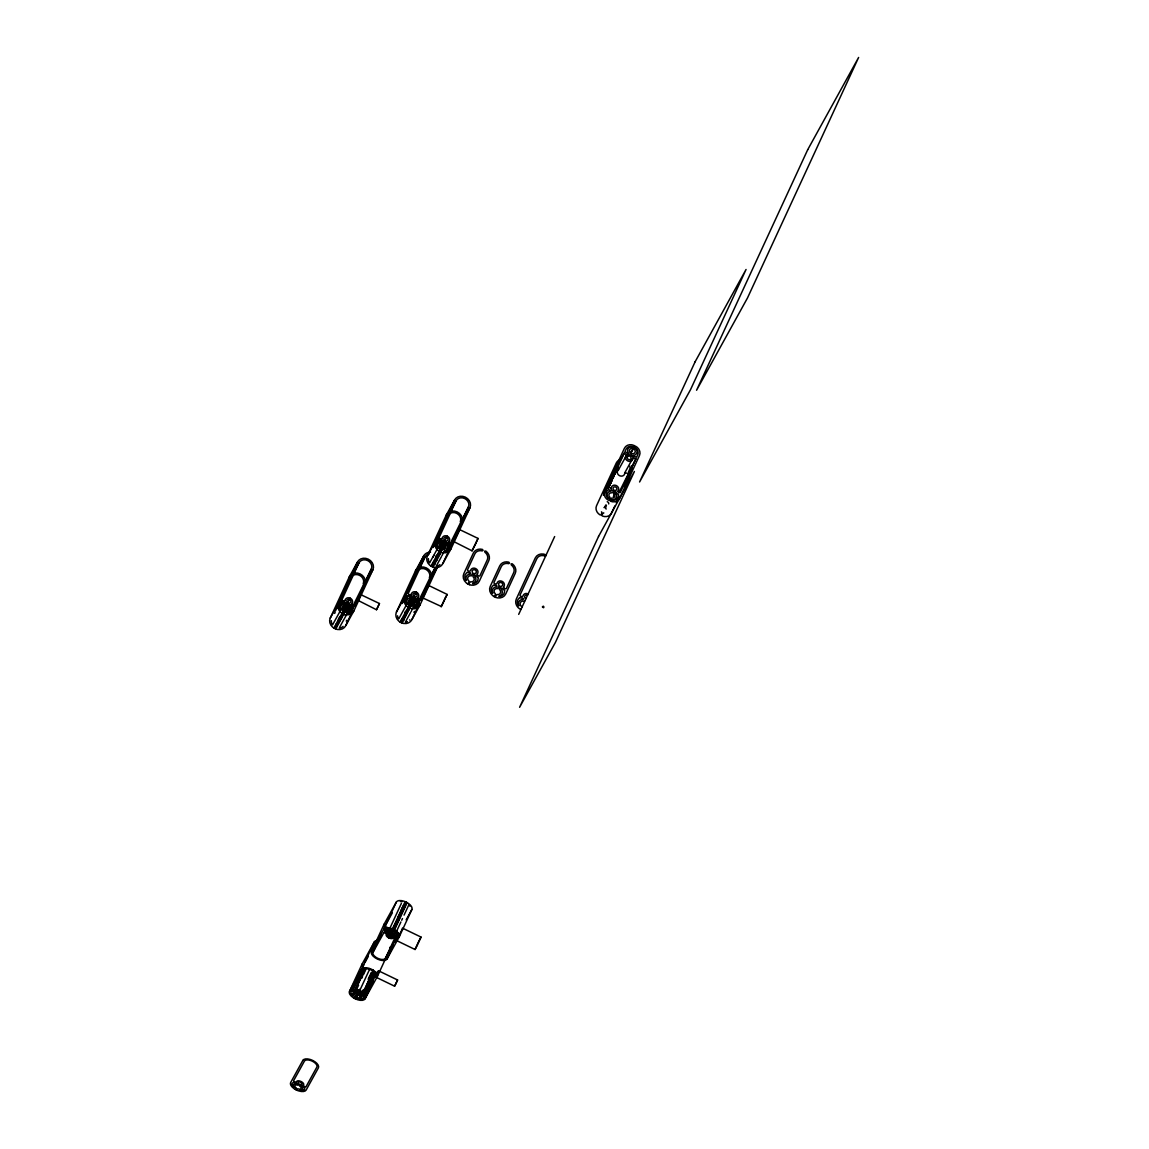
<?xml version="1.0" encoding="UTF-8"?>
<svg xmlns="http://www.w3.org/2000/svg" width="1149" height="1149" viewBox="0 0 1149 1149"><rect width="100%" height="100%" fill="white"/><g stroke="black" fill="none" stroke-linecap="round" stroke-linejoin="round"><path stroke-width="1.5" d="M297.505 1083.837L296.643 1083.148A9.35 4.567 24.8 0 1 293.541 1082.301L292.191 1083.292A6.894 3.361 24.8 0 0 293.713 1087.198M432.814 564.274L432.096 565.883L442.121 549.452A3.447 3.016 28.9 0 0 444.562 544.138L445.841 541.179A2.154 1.881 28.9 0 0 447.938 538.982A2.154 1.881 28.9 0 0 444.821 537.488A2.154 1.881 28.9 0 0 444.505 540.547L442.983 543.305M405.741 611.886L404.936 613.767M437.453 554.852L435.83 557.796L436.634 555.915M385.533 929.34L385.116 931.681A9.35 4.567 24.8 0 1 387.673 933.562L388.621 933.922M405.109 903.315L405.769 902.41L390.545 935.171L391.838 934.166A3.447 1.68 24.8 0 0 394.983 933.878A3.447 1.68 24.8 0 0 393.418 931.293L406.071 902.554L405.267 905.671M390.545 935.229L390.89 935.703A2.154 1.048 24.8 0 1 390.99 937.555A2.154 1.048 24.8 0 1 387.888 936.047A2.154 1.048 24.8 0 1 389.554 935.056L391.924 929.929M458.939 530.163L459.413 529.488L478.041 538.421L475.471 544.209L472.067 550.831L453.525 541.452M472.038 550.831L478.013 538.436M362.667 970L353.102 990.467A7.626 3.72 24.8 0 0 354.782 990.898L365.641 968.478M387.314 932.543L386.524 934.252A3.878 1.896 24.8 0 0 388.822 937.914A3.878 1.896 24.8 0 0 393.346 937.541L394.136 935.832M611.211 488.483A3.864 3.375 28.9 0 1 616.381 485.582A3.864 3.375 28.9 0 1 617.473 491.499L620.23 492.662L635.9 458.738A7.497 6.535 28.9 0 0 632.927 458.063A3.864 3.375 28.9 0 1 627.756 460.964A3.864 3.375 28.9 0 1 626.665 455.033A7.066 6.162 28.9 0 0 624.266 453.108L608.539 487.162L611.211 488.483M350.833 612.834L352.844 607.347A9.35 8.158 28.9 0 1 350.502 605.078L349.44 604.834L349.339 605.81A5.171 4.51 28.9 0 1 347.242 612.977L346.222 614.83M360.168 596.159L360.815 594.651L379.472 603.527L376.987 608.855L376.484 609.731L357.971 600.367M376.47 609.717L379.443 603.541M426.925 589.15L428.52 585.387L447.162 594.406L441.374 606.514L422.516 597.796L423.464 595.498M441.144 606.787L445.094 598.212M447.148 594.493L445.381 597.638M378.955 970.991L397.597 979.996L395.629 984.276L394.595 986.187L375.953 977.181L376.326 976.262M402.437 928.105L421.065 937.096L417.116 945.67L415.062 949.505L396.419 940.485L396.979 939.049M394.581 986.187L397.583 979.982M415.048 949.491L417.46 944.018M436.103 558.069L436.879 556.346M521.761 607.29L521.445 606.457A3.447 3.016 28.9 0 1 523.901 601.142L524.791 600.769M525.581 599.046L525.323 598.27A2.154 1.881 28.9 0 1 527.52 595.268M350.431 606.327L351.953 603.555A3.878 3.39 28.9 0 0 350.258 598.184A3.878 3.39 28.9 0 0 345.131 600.266L344.398 600.812A7.626 6.65 28.9 0 1 342.732 600.654L339.687 606.184M429.353 553.847A6.894 6.018 28.9 0 0 425.101 556.978L408.225 593.487L408.915 594.622A7.626 6.65 28.9 0 0 410.581 594.794L411.299 594.234A3.878 3.39 28.9 0 1 416.441 592.152A3.878 3.39 28.9 0 1 418.135 597.523L417.618 598.457M455.995 501.007L439.119 537.517L439.765 538.637A7.626 6.65 28.9 0 0 441.475 538.824L442.193 538.263A3.878 3.39 28.9 0 1 447.334 536.181A3.878 3.39 28.9 0 1 449.029 541.552L449.058 542.486A7.626 6.65 28.9 0 0 450.236 543.692L451.543 543.52L468.404 506.996A6.894 6.018 28.9 0 0 464.727 498.537A6.894 6.018 28.9 0 0 455.995 501.007L449.374 513M399.651 914.791L403.026 906.144M459.413 529.488L459.054 530.421M339.443 621.595L335.996 626.578L335.795 629.049L345.045 611.44A3.447 3.016 28.9 0 0 347.501 606.141L348.765 603.182A2.154 1.881 28.9 0 0 350.876 600.984A2.154 1.881 28.9 0 0 347.759 599.491A2.154 1.881 28.9 0 0 347.429 602.536L346.423 604.388M444.404 551.29A6.894 6.018 28.9 0 0 449.431 548.059L449.977 545.387A9.35 8.158 28.9 0 1 447.579 543.075L446.516 542.845L446.415 543.822A5.171 4.51 28.9 0 1 444.318 550.989L441.848 555.901M339.817 618.334L339.357 620.905L341.899 616.281M343.867 611.613L335.005 627.914L333.842 628.101L343.652 610.808A3.447 3.016 28.9 0 1 346.007 605.422L347.472 602.579M439.507 549.883L444.591 540.633M613.652 476.677L613.236 477.567L613.58 475.916M413.511 607.261A6.894 6.018 28.9 0 0 418.552 604.029L419.026 601.315A9.35 8.158 28.9 0 1 416.685 599.046L415.593 598.83L415.521 599.792A5.171 4.51 28.9 0 1 413.425 606.959L411.974 610.033M450.236 546.321L447.406 551.75M409.848 606.385L401.188 621.882L401.59 619.455M413.109 597.437L413.611 596.518A2.154 1.881 28.9 0 1 413.942 593.458A2.154 1.881 28.9 0 1 417.044 594.952A2.154 1.881 28.9 0 1 414.947 597.15L413.683 600.108A3.447 3.016 28.9 0 1 411.227 605.422L407.665 611.871M432.756 564.432L444.29 543.19M409.13 604.92L413.697 596.604M444.72 541.423L439.622 550.658M615.692 472.124L614.571 474.034L616.798 469.797M614.155 474.695L615.965 471.09L615.304 472.454M402.164 928.837L401.489 930.403M403.873 620.288A3.447 3.016 28.9 0 1 403.084 620.173L401.504 622.04L402.093 623.074L411.227 605.422M615.706 467.858L617.2 468.921M613.451 476.519L611.627 480.153M613.968 475.097L615.132 473.144M609.947 479.952C610.205 480.454 610.449 479.478 609.358 480.943C615.117 478.185 608.238 485.711 612.044 479.952M613.609 471.995L613.882 471.176M609.99 483.944L611.354 480.799L609.918 480.067M453.884 540.59L454.444 539.341M608.008 484.031L608.439 482.968M614.141 471.377L612.647 474.494L613.279 472.785M609.559 480.512L608.984 481.919L610.033 479.751M610.808 478.544L611.728 476.663M612.532 474.365L613.049 473.546M610.521 482.882L611.67 480.397L609.559 485.237L611.57 481.086M611.225 481.33L610.593 482.566M607.62 484.706L608.64 482.767M378.596 971.925L378.969 970.991L378.552 971.666M614.715 473.805C613.279 471.722 612.69 473.805 614.126 470.774M609.53 481.359L610.291 479.248M609.717 480.9L610.636 479.076M614.6 469.912L616.022 470.788M613.035 477.927L612.632 478.616L613.193 477.654M458.695 531.255L457.862 533.079M611.929 475.399L612.13 474.954M610.536 482.824L608.984 481.919M357.511 993.512L355.285 998.337L355.371 996.959A3.447 1.68 24.8 0 1 353.748 994.359A3.447 1.68 24.8 0 1 356.894 994.057L357.842 992.521A2.154 1.048 24.8 0 1 357.741 990.682A2.154 1.048 24.8 0 1 360.843 992.176A2.154 1.048 24.8 0 1 359.177 993.167L358.387 994.775A3.447 1.68 24.8 0 1 359.953 997.346A3.447 1.68 24.8 0 1 356.808 997.648L355.601 998.481L359.91 989.16M403.371 906.762L402.768 907.739M608.956 482.163L609.128 481.431L608.841 482.393M609.272 481.374C610.507 480.368 607.591 483.686 610.492 483.399M611.196 477.539L611.9 475.672L611.282 476.778M609.803 484.318L609.947 484.031M611.914 480.296L610.076 479.392L611.957 475.327L613.365 476.72M614.528 474.149L615.361 472.957L613.738 472.311M612.187 474.81L612.676 474.092M614.313 474.896L612.661 474.465M618.263 466.666C618.334 470.717 615.16 468.979 616.438 466.551M613.509 476.792L612.834 478.386M613.135 477.223L613.178 477.625M330.251 618.076L349.224 577.013L357.368 562.249A8.617 7.526 28.9 0 1 368.283 559.175A8.617 7.526 28.9 0 1 372.894 569.746L353.921 610.808L345.777 625.573A8.617 7.526 28.9 0 1 334.847 628.661A8.617 7.526 28.9 0 1 330.251 618.076L338.395 603.311L357.368 562.249M335.364 611.11L350.043 579.355M339.228 605.092L338.208 606.931L341.555 601.932A9.35 8.158 28.9 0 0 344.901 602.363L345.748 603.053L345.117 603.756A5.171 4.51 28.9 0 0 340.994 609.961L339.975 611.814M351.953 603.555L351.996 604.489A7.626 6.65 28.9 0 0 353.174 605.695L354.452 605.552L371.342 568.999A6.894 6.018 28.9 0 0 367.651 560.54A6.894 6.018 28.9 0 0 358.919 563.01L342.043 599.519L342.646 600.625M335.034 627.842L335.594 625.688M339.501 618.191L338.452 620.115M352.93 605.983L371.342 568.999M353.174 608.324L352.37 610.062A6.894 6.018 28.9 0 1 347.328 613.293L345.289 616.984M345.777 625.573L351.608 612.934M354.524 606.629L366.272 581.739M437.611 566.888L420.103 604.791L411.945 619.541A8.617 7.526 28.9 0 1 401.03 622.629A8.617 7.526 28.9 0 1 396.434 612.044L415.407 570.996L423.55 556.231A8.617 7.526 28.9 0 1 430.545 552.181M396.434 612.044L404.577 597.293L423.55 556.231M402.279 603.484L416.225 573.322M404.491 600.984L407.809 595.914A9.35 8.158 28.9 0 0 411.083 596.345L411.931 597.207L410.753 598.658M427.313 556.073L446.286 515.025L454.444 500.26A8.617 7.526 28.9 0 1 465.359 497.172A8.617 7.526 28.9 0 1 469.955 507.757L450.983 548.82L442.839 563.57A8.617 7.526 28.9 0 1 431.923 566.658A8.617 7.526 28.9 0 1 427.313 556.073L435.471 541.323L454.444 500.26M433.173 547.513L448.857 513.919M435.385 545.014L438.703 539.944A9.35 8.158 28.9 0 0 441.963 540.375L442.782 541.394L439.09 547.297M405.985 612.316L405.482 614.83A3.447 3.016 28.9 0 1 406.114 615.433M441.36 549.624L441.13 552.339L432.986 567.103M419.098 599.965L435.069 567.405M415.277 607.045L419.356 599.663L420.635 599.519L435.313 567.735M411.945 619.541L418.523 605.336M420.706 600.597L431.435 577.559M449.991 543.994L468.404 506.996M442.839 563.57L449.403 549.366M450.868 546.206L462.832 520.669M518.687 614.37L554.651 536.554M385.145 959.602L377.26 976.693L365.023 998.869A8.617 4.208 24.8 0 1 355.213 998.811A8.617 4.208 24.8 0 1 349.497 991.372L362.122 964.04L374.359 941.864A8.617 4.208 24.8 0 1 377.389 940.37M353.361 994.302L352.571 996.011A6.894 3.361 24.8 0 1 351.048 992.118L374.359 941.864M351.608 991.127L362.667 968.909M371.472 951.544L384.111 924.198L396.348 902.022A8.617 4.208 24.8 0 1 406.143 902.094A8.617 4.208 24.8 0 1 411.873 909.52L399.234 936.866L386.998 959.042A8.617 4.208 24.8 0 1 377.202 958.97A8.617 4.208 24.8 0 1 371.472 951.544L383.709 929.369L396.348 902.022M352.398 989.662L364.075 968.234M354.84 990.912L365.037 968.693M353.605 994.273L352.815 995.982A5.171 2.528 24.8 0 1 355.802 992.851L356.592 991.142M397.123 936.852L385.446 958.28A6.894 3.361 24.8 0 1 377.604 958.237A6.894 3.361 24.8 0 1 373.023 952.291L375.393 947.164M376.183 945.455L380.922 935.2M352.398 991.113A9.35 4.567 24.8 0 0 355.458 991.96L356.247 990.251M357.023 988.542L358.603 985.124M361.763 978.287L362.553 976.578M363.343 974.869L365.712 969.756M384.743 931.049L386.753 926.898M354.998 996.571L354.208 998.266L355.127 998.452M385.174 931.724L385.963 930.015M355.371 996.959L356.894 993.512M356.951 994.086L357.684 992.348M386.567 934.194L386.366 933.663A7.626 3.72 24.8 0 0 385.102 932.701L387.472 927.573M357.842 992.521L358.632 990.811M355.702 997.576L357.282 994.158M358 994.144L359.565 990.725M358.474 993.267L369.375 969.813M356.808 997.648L358.387 994.23M386.366 933.663L387.156 931.954M387.945 930.245L388.735 928.536M357.066 997.562L356.276 999.271L355.615 998.754M358.387 994.775L359.967 991.458M401.389 903.387L389.54 929.01A6.894 3.361 24.8 0 0 385.274 930.115M387.673 933.562L388.463 931.853M390.459 927.516L389.669 929.225A5.171 2.528 24.8 0 0 388.664 933.318L388.822 933.476M359.852 997.289L359.062 998.998A5.171 2.528 24.8 0 0 360.068 994.919L360.858 993.21M388.735 933.376L390.243 929.9M359.982 997.504L359.192 999.213A6.894 3.361 24.8 0 0 363.472 998.108L363.615 996.542A9.35 4.567 24.8 0 1 361.059 994.661L361.849 992.951M362.639 991.242L363.429 989.533M368.154 979.293L368.944 977.584M369.332 976.794L370.122 975.084M370.524 974.165L371.314 972.456M362.352 992.377L363.127 990.668M369.447 977.009L370.237 975.3M377.935 971.12L364.822 995.652L363.63 995.537A7.626 3.72 24.8 0 1 362.366 994.56L373.253 970.058M362.366 994.56L373.411 970.646M389.612 935.071L390.344 933.448A3.447 1.68 24.8 0 1 388.779 930.877A3.447 1.68 24.8 0 1 391.924 930.575L392.714 928.866M393.504 927.157L394.294 925.462M398.243 916.916L399.033 915.207M401.403 910.08L402.193 908.371M388.822 937.914L396.678 921.225M390.89 935.703L394.839 927.157M400.355 915.207L401.145 913.498M363.63 995.537L374.689 971.609M391.838 934.166L393.418 930.747M394.208 929.038L398.157 920.493M399.737 917.089L404.462 906.834A3.447 1.68 24.8 0 0 404.979 906.978M393.418 931.293L394.208 929.584M394.997 927.889L395.787 926.18M396.577 924.471L400.527 915.925M402.107 912.507L403.687 909.089M363.615 996.542L374.603 972.585M363.472 998.108L375.306 972.485M364.822 995.652L375.077 973.447M392.699 935.343L393.719 933.663M392.455 935.803L393.288 936.263L394.064 934.554M365.023 998.869L373.195 981.174M396.707 930.532L395.917 932.241A5.171 2.528 24.8 0 1 392.929 935.372M393.403 937.426L394.739 935.616M400.9 921.958L396.161 932.212A6.894 3.361 24.8 0 1 397.683 936.105L396.462 937.153A9.35 4.567 24.8 0 0 393.288 936.263M401.69 920.248L402.48 918.539M404.06 915.121L408.8 904.881A6.894 3.361 24.8 0 1 409.92 906.188M385.446 958.28L395.098 937.383M393.949 937.325L393.834 937.311A7.626 3.72 24.8 0 1 395.529 937.728L397.899 932.6M396.462 937.153L397.913 933.692M386.998 959.042L388.577 955.623M389.367 953.914L393.317 945.368M394.897 941.95L396.477 938.532M397.683 936.105L398.473 934.396M607.448 485.395L608.223 483.973M611.641 476.892L610.995 477.74L612.733 478.573M608.381 483.901L609.659 485.251L608.424 487.463L609.2 485.553M609.76 480.842L609.458 481.632L609.731 480.469M614.974 469.582L614.456 470.544L616.438 466.465M603.426 495.348L608.654 484.031M610.148 480.799L615.376 469.481M615.534 472.253L615.663 471.492M617.07 468.921L616.453 470.602L614.873 469.783M604.834 507.197L605.71 505.014M618.794 492.878L635.9 458.738M628.46 471.995L629.595 469.524A5.86 5.113 28.9 0 0 629.853 466.307M614.83 506.005L611.598 512.985A7.756 6.765 28.9 0 1 602.263 515.987L601.746 514.896L603.354 512.899A3.016 2.628 28.9 0 0 603.857 512.971M616.324 502.759L619.325 496.282M623.806 486.558L631.304 470.343M358.531 599.103L359.048 597.997M423.895 594.55L424.656 592.941M378.28 972.614L377.447 974.352M611.009 477.955L611.211 477.194M401.058 931.351L400.297 932.959M610.378 483.183L610.22 484.232M613.954 471.291C610.895 474.81 617.372 471.894 614.859 474.02M607.749 485.338L609.501 485.654L607.634 485.467M617.358 468.634L617.875 467.6L616.352 466.695M454.975 538.192L455.564 536.928M606.169 487.851L608.396 483.657M612.905 473.833L614.5 474.508M613.465 472.282L615.189 473.273M457.474 533.912L456.641 535.664M613.465 472.785L614.902 473.661M359.781 596.963L357.87 600.712M426.394 590.27L425.819 591.491M614.844 474.063L613.408 473.043M613.049 477.697L611.167 477.323L612.963 477.567M400.01 933.562L399.407 934.812M609.329 481.905L609.071 482.623M417.762 943.401L419.802 939.293M456.426 536.109L453.482 541.782M614.083 470.76L613.767 471.664M611.469 476.706L612.704 478.07M613.207 473.216L613.02 473.761M616.754 469.884L615.06 469.424L616.64 470.142M610.622 483.14L608.855 482.278L610.995 482.365M425.503 592.123L422.573 597.767M611.512 477.108L612.604 478.745M611.182 481.402L611.067 482.278L611.369 481.488M448.929 541.71L448.512 542.486M612.632 478.199L610.952 477.496M615.376 472.268L615.304 472.397M616.64 470.099L615.175 469.266M610.536 483.327L608.898 482.724M398.789 936.076L398.2 937.254M401.202 621.853L400.067 622.097L408.168 607.304L409.346 607.089L409.733 604.69A3.447 3.016 28.9 0 1 412.189 599.39L412.247 599.405M611.397 477.338L610.837 478.487M420.635 599.519L420.132 600.41M607.993 484.16L608.352 483.384L607.692 484.72M610.392 483.801L608.869 482.81M521.043 608.855L519.994 609.128A8.617 7.526 28.9 0 1 516.289 599.046L535.262 557.983A8.617 7.526 28.9 0 1 546.177 554.895M376.585 976.09L376.025 977.124M397.669 938.288L396.434 940.514M420.031 938.848L421.008 937.124M427.902 586.421L428.476 585.43M351.795 575.922L352.298 575.003M352.815 574.083L358.919 563.01M339.601 603.943L341.239 600.999M334.646 613.394L335.149 612.474M339.731 604.173L340.75 602.32M338.639 607.491L341.626 601.947M342.876 603.584L344.398 600.812M344.111 602.105L345.131 600.266M343.379 605.135L344.93 602.363M342.029 609.286L345.117 603.756M342.847 610.837L343.364 609.918M344.384 608.08L344.887 607.146M345.404 606.227L345.906 605.308L342.948 610.952M338.366 619.254L338.883 618.334M339.386 617.415L339.903 616.496M343.134 611.096L350.258 598.184M335.91 624.568L336.427 623.648M337.447 621.796L337.95 620.877M338.467 619.957L341.009 615.333M342.014 613.896L347.644 603.426M341.44 615.39L347.96 603.584M339.07 619.957L339.573 619.024M340.09 618.105L341.109 616.266M341.612 615.333L347.213 605.193M344.183 611.483L346.222 607.792M346.725 606.873L348.765 603.182M335.35 628L344.154 611.828M342.402 615.361L347.501 606.141M339.96 620.675L340.463 619.742M340.966 618.823L345.045 611.44M345.777 612.273L349.339 605.81M347.443 610.607L348.463 608.769M349.483 606.916L350.459 605.02M347.415 612.79L347.917 611.857M349.44 609.099L349.957 608.18M350.459 607.247L350.976 606.327M351.479 605.408L351.996 604.489M339.687 627.124L343.766 619.742M344.269 618.823L344.786 617.903M366.775 580.819L367.292 579.9M367.795 578.981L372.894 569.746M348.592 613.997L349.612 612.144M350.115 611.225L352.154 607.534M352.657 606.615L353.217 605.724M349.282 613.796L352.844 607.347M350.402 612.891L351.407 611.053M353.964 606.442L354.423 605.595M346.251 621.135L346.768 620.216M417.46 570.823L416.958 571.742A6.894 6.018 28.9 0 1 425.69 569.272A6.894 6.018 28.9 0 1 429.367 577.732M418.48 568.97L425.101 556.978M435.859 543.42L439.119 537.517M404.893 599.993L406.933 596.302M435.787 544.023L437.826 540.332M404.821 601.473L407.881 595.929M436.218 544.569L438.76 539.958M404.85 602.004L408.915 594.622M436.247 545.114L436.749 544.195M437.266 543.262L439.808 538.651M409.561 596.633L410.638 594.794M439.435 542.515L441.532 538.809M410.294 596.072L411.299 594.234M441.173 540.102L442.193 538.263M410.064 598.184L411.184 596.345M430.143 561.933L429.64 562.852A6.894 6.018 28.9 0 1 428.39 558.644M430.645 561.014L437.783 548.087A6.894 6.018 28.9 0 1 437.022 542.069M440.44 543.132L442.078 540.375M406.674 604.862L407.177 603.943A5.171 4.51 28.9 0 1 411.256 597.724L411.299 597.724M432.972 557.193L433.992 555.34M437.554 548.892L438.071 547.972A5.171 4.51 28.9 0 1 442.15 541.754L442.193 541.754M407.694 604.187L410.236 599.577M409.547 603.886L410.049 602.966M410.552 602.047L411.572 600.209M412.089 599.275L412.592 598.356M440.426 547.915L441.446 546.077M441.963 545.157L442.466 544.238M405.051 612.302L405.568 611.383M435.945 556.331L436.462 555.412M408.297 606.916L408.8 605.997M409.231 605.624L409.733 604.69M409.82 604.144L416.441 592.152M430.961 566.127L432.081 565.897L430.918 566.098L440.627 548.719A3.447 3.016 28.9 0 1 443.083 543.42L443.141 543.434M440.713 548.174L447.334 536.181M408.197 607.864L413.827 597.394M408.441 607.878L414.143 597.552M439.32 551.908L445.022 541.581M401.877 620.403L413.396 599.16M410.868 604.532L412.908 600.841M413.41 599.922L414.947 597.15M441.762 548.561L445.841 541.179M401.532 621.968L410.322 605.796M441.216 549.825L432.397 566.069L433.905 564.188A3.447 3.016 28.9 0 0 434.954 564.303M405.525 614.873L408.584 609.329M409.087 608.41L413.683 600.108M437.266 559.822A3.447 3.016 28.9 0 0 436.419 558.902L438.458 555.211M439.981 552.439L444.562 544.138M403.084 620.173L406.128 614.643M406.645 613.724L407.148 612.79M433.963 564.202L437.022 558.673M437.525 557.753L442.121 549.452M411.96 606.241L415.521 599.792M443.356 549.351L446.415 543.822M415.148 601.817L416.685 599.046M446.559 544.928L447.579 543.075M405.87 621.106L405.367 622.026A6.894 6.018 28.9 0 0 407.335 621.609M406.387 620.173L410.452 612.79M410.969 611.871L411.471 610.952M414.1 605.839L414.602 604.92M416.642 601.229L418.135 597.523M436.764 565.136L436.247 566.055A6.894 6.018 28.9 0 0 439.923 564.619M437.266 564.202L441.345 556.82M447.536 545.258L449.058 542.486M431.938 576.64L432.958 574.802M433.475 573.868L437.037 567.419M446.674 550.156L448.211 547.384M448.713 546.464L450.236 543.692M463.349 519.75L463.851 518.831M464.354 517.897L465.374 516.059M465.891 515.14L469.955 507.757M415.967 606.859L419.026 601.315M446.86 550.888L449.977 545.387M417.087 605.94L418.107 604.101M451.026 544.439L451.543 543.52M413.97 612.345L414.473 611.412M416.512 607.72L419.356 602.291M613.58 472.397L614.155 471.205M624.266 453.108L616.123 467.858A7.066 6.162 28.9 0 1 618.521 469.797A3.864 3.375 28.9 0 0 619.598 475.715A3.864 3.375 28.9 0 0 624.769 472.828L632.927 458.063M618.521 469.797L626.665 455.033M626.708 457.374L628.532 453.338A4.912 4.294 28.9 0 1 632.654 446.688A5.86 5.113 28.9 0 0 626.104 449.144L624.955 451.6A8.962 7.813 28.9 0 1 628.345 454.415L628.446 454.343M630.499 453.094L633.745 447.176M630.887 453.281L634.147 447.363M613.365 496.555L615.807 492.117A9.393 8.187 28.9 0 0 618.521 494.558L618.033 497.402A5.86 5.113 28.9 0 1 611.483 499.844A4.912 4.294 28.9 0 0 615.605 493.208L615.807 492.117M365.037 962.331L368.384 956.255M392.355 912.823L385.662 924.959A6.894 3.361 24.8 0 0 385.489 926.252M349.497 991.372L361.734 969.196A8.617 4.208 24.8 0 1 371.529 969.253A8.617 4.208 24.8 0 1 377.26 976.693M373.023 952.291L383.91 932.571M403.198 907.782L404.462 906.834M393.145 929.742L391.996 930.604M393.03 930.661L393.446 929.9M406.157 919.875L411.873 909.52M604.776 507.298L603.972 507.571M301.024 1085.575L302.115 1085.776A9.35 4.567 24.8 0 0 304.7 1087.686L304.614 1089.295A6.894 3.361 24.8 0 1 300.334 1090.387M297.433 1083.981L297.002 1084.038A5.171 2.528 24.8 0 0 293.957 1087.169M383.996 932.485L385.102 932.701M606.413 505.244L605.48 508.303A3.016 2.628 28.9 0 1 606.141 509.064M406.229 902.439L407.163 902.626L394.524 929.958L393.604 929.771M360.111 994.302L361.059 994.661M355.458 991.96L356.276 992.434M395.529 937.728L396.348 938.417M469.41 584.697L468.878 583.663L470.444 581.825A3.447 3.016 28.9 0 0 472.9 576.511L474.164 573.566A2.154 1.881 28.9 0 0 476.275 571.369A2.154 1.881 28.9 0 0 473.158 569.861A2.154 1.881 28.9 0 0 472.842 572.92L471.478 575.807A3.447 3.016 28.9 0 0 468.964 581.107L468.562 583.52L467.399 583.721M495.822 597.451L495.305 596.417L496.871 594.579A3.447 3.016 28.9 0 0 499.327 589.279L500.591 586.32A2.154 1.881 28.9 0 0 502.688 584.123A2.154 1.881 28.9 0 0 499.585 582.615A2.154 1.881 28.9 0 0 499.255 585.674L497.89 588.575A3.447 3.016 28.9 0 0 495.377 593.861L494.96 596.317L493.811 596.475M353.059 990.438L352.384 989.835M297.419 1090.444L296.744 1089.654L297.95 1088.821A3.447 1.68 24.8 0 0 301.095 1088.534A3.447 1.68 24.8 0 0 299.53 1085.963L300.32 1084.34A2.154 1.048 24.8 0 0 301.986 1083.349A2.154 1.048 24.8 0 0 298.884 1081.855A2.154 1.048 24.8 0 0 298.984 1083.694L298.094 1085.259A3.447 1.68 24.8 0 0 294.891 1085.532A3.447 1.68 24.8 0 0 296.456 1088.103L296.413 1089.539L295.408 1089.482M439.105 551.362L440.225 551.161L440.627 548.719M616.18 467.011L617.745 467.758M615.864 467.456L617.587 468.131M608.281 484.189L609.832 484.935M606.37 487.463L607.922 488.21M606.255 487.65L607.807 488.411M405.769 902.195L405.094 901.62L392.455 928.952L393.145 929.527M418.135 598.399L418.164 598.457A7.626 6.65 28.9 0 0 419.356 599.663M300.966 1085.69L301.21 1086.092A5.171 2.528 24.8 0 1 300.205 1090.186M624.783 472.828A7.497 6.535 28.9 0 1 627.756 473.489M619.699 459.916A7.756 6.765 28.9 0 0 616.237 463.076L596.546 505.718A7.756 6.765 28.9 0 0 600.209 514.996L601.358 514.709L601.846 512.167A3.016 2.628 28.9 0 1 601.473 511.822M607.232 501.711A1.982 1.724 28.9 0 1 608.711 503.951M617.947 463.894A5.86 5.113 28.9 0 1 618.866 462.587M631.49 465.604A7.756 6.765 28.9 0 1 631.691 469.223M353.921 610.808A8.617 7.526 28.9 0 1 343.005 613.896A8.617 7.526 28.9 0 1 338.395 603.311M339.946 604.072A6.894 6.018 28.9 0 0 340.707 610.09L332.564 624.855A6.894 6.018 28.9 0 1 331.329 620.647M350.775 577.76A6.894 6.018 28.9 0 1 359.508 575.304A6.894 6.018 28.9 0 1 363.199 583.764M349.224 577.013A8.617 7.526 28.9 0 1 360.14 573.926A8.617 7.526 28.9 0 1 364.75 584.511M343.149 626.363A6.894 6.018 28.9 0 1 339.185 628.043M342.301 613.035A3.878 3.39 28.9 0 1 344.169 615.031M341.827 617.774A2.154 1.881 28.9 0 1 340.793 617.961M341.799 614.485A2.154 1.881 28.9 0 1 342.546 615.318M420.103 604.791A8.617 7.526 28.9 0 1 409.173 607.864A8.617 7.526 28.9 0 1 404.577 597.293M406.128 598.04A6.894 6.018 28.9 0 0 406.89 604.058L398.746 618.823A6.894 6.018 28.9 0 1 397.54 615.821M415.407 570.996A8.617 7.526 28.9 0 1 426.322 567.908A8.617 7.526 28.9 0 1 430.918 578.493M409.834 619.756A6.894 6.018 28.9 0 1 409.59 620.043M408.484 607.017A3.878 3.39 28.9 0 1 410.049 608.453M450.983 548.82A8.617 7.526 28.9 0 1 440.067 551.893A8.617 7.526 28.9 0 1 435.471 541.323M448.053 515.37A6.894 6.018 28.9 0 1 456.814 513.416A6.894 6.018 28.9 0 1 460.261 521.761M446.286 515.025A8.617 7.526 28.9 0 1 457.216 511.937A8.617 7.526 28.9 0 1 461.812 522.508M439.435 551.075A3.878 3.39 28.9 0 1 440.728 552.195M528.152 593.904A3.878 3.39 28.9 0 0 523.01 595.986L522.292 596.546A7.626 6.65 28.9 0 1 520.626 596.374L519.937 595.239L536.813 558.73A6.894 6.018 28.9 0 1 545.545 556.26M472.727 583.663A6.894 6.018 28.9 0 0 477.769 580.446L478.357 577.803A9.35 8.158 28.9 0 1 475.901 575.448L474.882 575.189L474.738 576.195A5.171 4.51 28.9 0 1 472.641 583.362M466.121 580.475A6.894 6.018 28.9 0 1 465.345 574.443L467.097 572.331A9.35 8.158 28.9 0 0 470.3 572.748L470.587 574.127A5.171 4.51 28.9 0 0 466.393 580.346M499.154 596.432A6.894 6.018 28.9 0 0 504.196 593.2L504.727 590.529A9.35 8.158 28.9 0 1 502.328 588.216L501.266 587.972L501.165 588.949A5.171 4.51 28.9 0 1 499.068 596.116M492.533 593.229A6.894 6.018 28.9 0 1 491.772 587.211L493.452 585.085A9.35 8.158 28.9 0 0 496.727 585.502L497.014 586.895A5.171 4.51 28.9 0 0 492.82 593.099M518.601 605.81A6.894 6.018 28.9 0 1 517.84 599.792L519.52 597.667A9.35 8.158 28.9 0 0 522.795 598.098L523.642 598.787L523.025 599.476A5.171 4.51 28.9 0 0 518.888 605.695M388.592 929.972A6.894 3.361 24.8 0 1 386.682 928.349M387.112 930.001A8.617 4.208 24.8 0 1 386.495 929.512M384.556 927.372A8.617 4.208 24.8 0 1 384.111 924.198M383.709 929.369A8.617 4.208 24.8 0 1 393.518 929.426A8.617 4.208 24.8 0 1 399.234 936.866M400.398 901.577A6.894 3.361 24.8 0 1 402.179 901.678M363.285 969.943A6.894 3.361 24.8 0 1 371.127 969.986A6.894 3.361 24.8 0 1 375.709 975.932M376.484 972.557A8.617 4.208 24.8 0 1 373.741 973.045M362.395 966.898A8.617 4.208 24.8 0 1 362.122 964.04M389.956 947.236A8.617 4.208 24.8 0 1 389.884 949.361M363.472 965.835A6.894 3.361 24.8 0 1 363.673 964.787M355.386 990.682A3.878 1.896 24.8 0 1 359.91 990.323A3.878 1.896 24.8 0 1 362.208 993.986M477.208 574.299L477.395 574.859A7.626 6.65 28.9 0 0 478.573 576.066L479.851 575.951L487.262 559.893A6.894 6.018 28.9 0 0 484.907 552.224L484.691 551.118L485.855 551.06A8.617 7.526 28.9 0 1 488.813 560.64L479.32 581.193A8.617 7.526 28.9 0 1 468.404 584.281A8.617 7.526 28.9 0 1 463.794 573.696L473.302 553.143A8.617 7.526 28.9 0 1 482.408 549.394L483.097 550.357L482.264 550.917A6.894 6.018 28.9 0 0 474.853 553.89L467.428 569.947L468.146 571.039A7.626 6.65 28.9 0 0 469.812 571.197L470.53 570.636A3.878 3.39 28.9 0 1 475.672 568.554A3.878 3.39 28.9 0 1 477.352 573.94L477.223 574.241M503.635 587.053L503.822 587.627A7.626 6.65 28.9 0 0 505 588.834L506.264 588.705L513.689 572.647A6.894 6.018 28.9 0 0 511.319 564.978L511.118 563.886L512.282 563.814A8.617 7.526 28.9 0 1 515.24 573.394L505.747 593.947A8.617 7.526 28.9 0 1 494.817 597.035A8.617 7.526 28.9 0 1 490.221 586.45L499.714 565.897A8.617 7.526 28.9 0 1 508.835 562.148L509.524 563.111L508.691 563.671A6.894 6.018 28.9 0 0 501.266 566.644L493.855 582.701L494.558 583.793A7.626 6.65 28.9 0 0 496.224 583.951L496.957 583.39A3.878 3.39 28.9 0 1 502.084 581.322A3.878 3.39 28.9 0 1 503.779 586.694L503.635 586.995M632.323 456.096L632.338 456.354A9.393 8.187 28.9 0 1 636.603 457.23L637.738 454.76A5.86 5.113 28.9 0 0 635.426 448.038A4.912 4.294 28.9 0 1 633.027 455.507L632.352 455.981M432.354 566.227L432.785 567.003L432.369 566.155M542.472 606.931C544.77 609.702 543.894 604.259 542.472 606.931M611.828 490.321L611.11 491.04A4.912 4.294 28.9 0 0 608.711 498.508A5.86 5.113 28.9 0 1 606.399 491.772L608.238 489.603A8.962 7.813 28.9 0 0 611.814 490.192L611.828 490.321M303.264 1085.288L303.508 1085.733A7.626 3.72 24.8 0 0 304.772 1086.71L305.964 1086.839L316.851 1067.119A6.894 3.361 24.8 0 0 312.269 1061.159A6.894 3.361 24.8 0 0 304.428 1061.116L293.541 1080.836L294.345 1081.669A7.626 3.72 24.8 0 0 295.925 1082.071L296.528 1081.855A3.878 1.896 24.8 0 1 301.052 1081.496A3.878 1.896 24.8 0 1 303.35 1085.159L303.279 1085.259M613.868 490.393L612.245 492.835A3.016 2.628 28.9 0 0 609.99 497.416L609.501 499.944L608.352 500.232A7.756 6.765 28.9 0 1 604.69 490.953L624.395 448.311A7.756 6.765 28.9 0 1 634.219 445.539L632.639 448.397A3.016 2.628 28.9 0 0 630.514 452.993L629.307 456.124A1.982 1.724 28.9 0 0 627.311 458.164A1.982 1.724 28.9 0 0 630.155 459.528A1.982 1.724 28.9 0 0 630.514 456.771L632.022 453.726A3.016 2.628 28.9 0 0 634.147 449.13L635.311 446.056A7.756 6.765 28.9 0 1 639.447 455.579L619.742 498.221A7.756 6.765 28.9 0 1 610.406 501.223L609.889 500.131L611.498 498.135A3.016 2.628 28.9 0 0 613.623 493.539L614.974 490.422A1.982 1.724 28.9 0 0 616.826 488.368A1.982 1.724 28.9 0 0 613.983 487.004A1.982 1.724 28.9 0 0 613.609 489.776L613.868 490.393M598.543 536.454L519.607 707.281L555.455 642.334L634.392 471.492L598.543 536.454M695.145 361.734L639.576 481.991L690.492 389.726L746.06 269.469L695.145 361.734M807.704 149.715L696.567 390.243L747.482 297.979L858.619 57.45L807.704 149.715M302.876 1060.369L290.64 1082.545A8.617 4.208 24.8 0 0 296.356 1089.984A8.617 4.208 24.8 0 0 306.165 1090.042L318.402 1067.866A8.617 4.208 24.8 0 0 312.672 1060.426A8.617 4.208 24.8 0 0 302.876 1060.369"/></g></svg>
